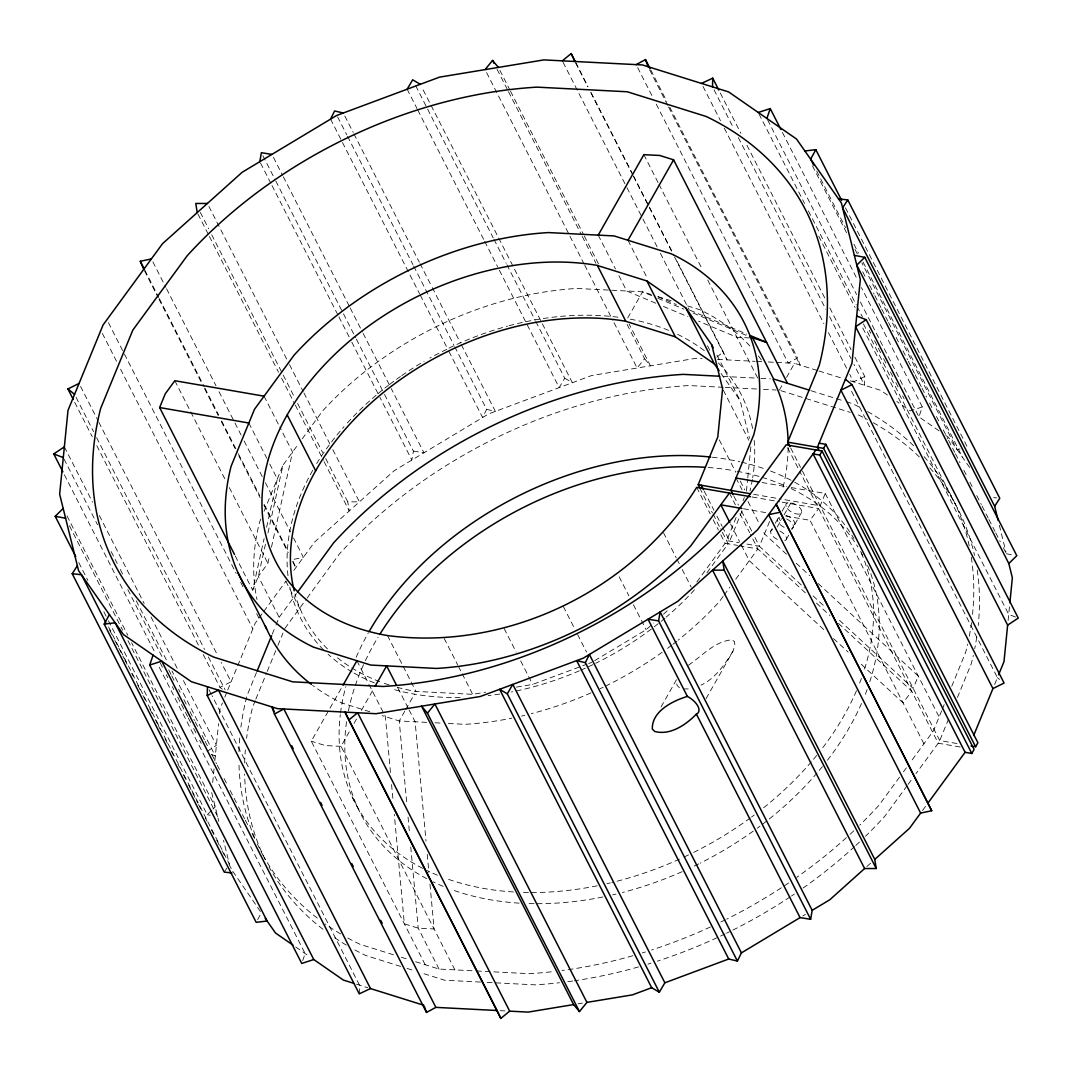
<?xml version="1.0" encoding="UTF-8"?>
<svg xmlns="http://www.w3.org/2000/svg" width="1072" height="1072" viewBox="0 0 1072 1072"><rect width="100%" height="100%" fill="white"/><g stroke="black" fill="none" stroke-linecap="round" stroke-linejoin="round"><path stroke-width="0.75" stroke-dasharray="5 3.75" d="M359.254 993.851L359.482 985.114L212.015 695.674M854.893 357.137L864.782 376.54L864.555 385.277L853.915 364.386M212.685 782.573L214.172 767.619M214.829 760.973L218.554 723.694M219.546 713.724L220.041 708.739L222.427 702.924M746.434 491.19L747.586 479.559M747.76 477.898L750.909 446.327M1008.095 620.514L1009.529 606.095M384.513 394.416L413.403 451.111L411.862 460.062L379.944 397.39M235.277 556.006L252.684 590.149L264.114 538.559M266.606 527.263L277.326 478.889L267.585 459.767M265.467 544.147L258.325 576.401L252.684 590.149M267.973 532.864L282.981 465.141L298.351 444.116M276.027 624.949L279.162 617.311L258.325 576.401L267.893 563.336L269.675 555.269M271.457 547.202L292.535 452.062L279.805 427.071M302.706 960.606L305.118 953.531L157.638 664.091M939.099 430.864L918.932 416.861L922.295 406.958L861.473 287.604M706.1 698.582L732.953 651.227L734.896 645.558L734.561 641.646L731.948 639.77C713.845 641.471 701.276 656.989 686.723 666.355M260.858 518.995L259.598 522.077A282.338 198.601 -27 0 0 256.972 599.436M264.034 511.277L282.981 465.141M224.812 697.122L226.607 692.753M256.476 672.546L247.016 695.607A388.211 273.065 -27 0 0 240.905 727.097M272.261 634.128L275.397 626.477M255.23 700.632L252.711 706.783A388.211 273.065 -27 0 0 246.6 738.273M255.873 699.091L266.593 672.975M267.223 671.434L277.326 646.845M277.956 645.304L282.981 633.07M736.156 517.481L726.669 540.583L739.064 542.727M743.11 500.544L744.37 497.475M742.105 510.821L729.67 541.105L722.917 527.866M769.562 521.541L759.405 546.251L804.576 588.019M791.176 487.559L825.239 493.468L820.16 505.85L779.599 498.815M941.658 710.843L933.484 730.742L910.262 762.487M942.288 709.302L944.807 703.152M951.748 686.254L965.631 652.446A388.211 273.065 -27 0 0 967.627 644.178M948.613 718.937L939.179 741.918L915.957 773.662M957.443 697.43L971.326 663.622A388.211 273.065 -27 0 0 973.322 655.354M994.628 684.472L997.429 677.638L849.949 388.198M227.733 690.02L255.123 623.328L262.828 612.795M454.716 346.685L486.648 409.343L482.614 417.517L448.404 350.383M257.655 919.615L260.63 914.202M425.169 964.706L311.282 741.194L329.198 709.584M330.015 708.15L342.236 686.589M454.903 969.865L341.017 746.353L350.799 729.107M354.055 723.359L357.311 717.61M361.385 710.428L373.605 688.881M404.854 711.071L399.24 720.96L406.824 803.839M405.645 709.664L414.449 694.133M779.304 390.168L782.506 384.513M786.513 377.465L794.513 363.341L817.36 370.497M661.062 706.904L676.754 679.246M770.714 531.31L772.229 528.617M775.27 523.257L777.548 519.237M782.118 511.183L785.923 504.483M777.24 526.942L782.573 517.562M784.088 514.868L790.935 502.808M786.433 539.122L788.711 535.102M791.752 529.742L793.28 527.049M794.794 524.369L801.642 512.309M732.953 651.227C724.886 664.345 715.413 678.496 700.967 685.115M535.812 321.479L564.703 378.175L559.195 387.608L498.373 268.255M224.249 872.099L226.822 868.106M302.224 438.823L322.578 411.005A282.338 198.601 -27 0 1 576.843 288.448L610.089 290.15M263.792 611.469L286.103 580.97M293.862 570.371L314.511 542.137L394.188 470.688L488.698 413.859L591.623 375.535L695.929 358.303L702.08 358.611M279.162 617.311L296.529 593.566M284.857 628.487L306.136 599.409M307.101 598.069L339.301 554.05A388.211 273.065 -27 0 1 688.934 385.545L723.707 387.314M696.84 581.962L725.141 543.263L719.151 531.498M706.971 572.729L728.143 543.785L720.679 528.818M723.118 596.461L719.245 601.767A282.338 198.601 -27 0 1 678.134 640.172M724.096 595.134L729.898 587.188M735.714 579.242L757.891 548.944L750.4 534.231M923.917 743.807L810.03 520.295L818.646 508.53L781.327 502.058M899.529 777.16L879.04 805.166A388.211 273.065 -27 0 1 859.771 825.092M903.428 771.813L906.363 767.82M907.18 785.655L884.735 816.341A388.211 273.065 -27 0 1 865.466 836.267M908.145 784.329L912.058 778.996M922.536 810.472L926.342 805.273M627.093 324.401L644.58 358.705L637.116 368.018L613.546 321.761M108.419 620.728L207.244 814.693L211.8 810.218M212.939 809.092L215.231 806.854L131.601 642.744M594.665 660.66L646.148 629.706L653.572 623.046M663.488 614.176L668.432 609.727M866.859 866.524L871.389 862.464M716.9 357.137L723.238 351.884L675.333 257.923M207.11 751.432L216.397 745.295L182.186 678.147M802.767 915.997L805.461 914.376M669.839 107.321L797.555 357.981L788.175 363.019L655.89 103.421M203.224 654.523L219.948 687.34L231.096 681.832L221.207 662.429M864.782 376.54L853.526 381.82L849.721 374.369M516.436 687.098L532.637 684.418L587.134 664.117M588.702 663.541L591.811 662.389M922.295 406.958L910.262 410.857L896.808 401.518M397.189 687.299A243.612 171.359 -27 0 0 415.588 691.386L472.672 694.334L485.643 692.19M578.049 1003.848L582.485 1003.111M960.056 448.994L956.921 449.369L861.888 262.868M683.266 688.961L688.385 688.907M325.727 458.575L347.757 501.843L359.401 501.83L332.802 449.61M611.75 290.231L642.57 291.812L654.898 295.671M749.596 337.921L736.906 337.278L698.636 321.211M717.53 359.401L755.103 361.331M756.752 361.411L761.71 361.666M768.329 362.001L774.935 362.336M776.597 362.43L794.513 363.341M722.97 376.393L757.743 378.175L707.399 279.377M760.919 378.336L770.446 378.831M725.355 387.407L760.128 389.176M763.438 389.35L776.141 390.007M426.75 722.367L399.24 720.96L382.262 715.64M435.058 722.783L441.704 723.131M448.351 723.466L464.967 724.324A282.338 198.601 -27 0 0 511.8 718.16M341.017 746.353L325.151 745.536L311.282 741.194M415.641 961.731L439.038 969.061L474.775 970.884M476.437 970.964L529.407 973.684A388.211 273.065 -27 0 0 553.795 971.54M480.47 982.059L444.733 980.237L421.336 972.907M487.09 982.394L535.102 984.86A388.211 273.065 -27 0 0 559.49 982.729M500.209 1010.668L504.939 1010.909M993.623 497.596L996.705 497.944M413.403 451.111L423.963 452.786L391.267 388.627M761.978 482.507L784.691 486.433M753.643 494.313L777.977 498.534M752.129 496.993L779.706 501.776M743.526 508.758L766.239 512.697M785.696 516.074L810.03 520.295M746.889 544.08L759.405 546.251L754.165 535.96M725.141 543.263L737.536 545.407M739.104 545.688L757.891 548.944L805.487 592.95M956.961 743.526L939.742 740.538L801.293 468.812M960.137 747.023L938.228 743.218L799.766 471.492M1006.394 553.755L1012.343 554.867M207.244 814.693L210.219 815.243M486.648 409.343L495.331 411.393L461.121 344.259M658.007 296.649L672.01 301.031M687.567 305.909L700.016 309.808A282.338 198.601 -27 0 1 752.062 348.36M818.941 370.992L842.525 378.376M850.377 380.841L880.675 390.329L888.742 395.916M811.303 390.798L844.656 401.236M846.237 401.732L852.588 403.715A388.211 273.065 -27 0 1 861.687 408.325M780.845 390.65L850.351 412.412M369.813 711.741L341.807 702.964A282.338 198.601 -27 0 1 312.689 685.41M393.411 954.763L360.058 944.325A388.211 273.065 -27 0 1 346.497 937.303M401.343 957.256L409.29 959.735M400.687 966.435L365.753 955.5A388.211 273.065 -27 0 1 353.666 949.296M407.038 968.431L413.39 970.415M356.561 984.203L367.75 987.714M1015.519 617.043L1008.712 614.403L861.231 324.963M211.238 754.407L215.338 755.988L172.002 670.951M657.98 296.797L676.338 304.515M690.113 310.29L746.742 334.075M651.763 295.671L642.57 291.812L627.361 318.639A247.042 173.771 -27 0 1 668.968 330.511M657.886 298.244L683.896 309.165M693.088 313.024L748.176 336.152M655.783 303.215L626.705 291.008L618.464 274.821M663.434 306.431L687.929 316.709M564.703 378.175L572.368 382.704L421.832 87.288M945.826 435.527L948.519 437.403L970.361 468.504M295.698 946.991L309.446 956.532M997.429 677.638L999.653 679.447M219.948 687.34L222.172 689.149M786.459 554.197L764.483 533.883L762.246 529.474M796.228 563.229L809.655 575.637M818.204 583.543L918.289 676.084L913.21 688.452L837.527 618.49M813.112 595.911L825.319 607.194M816.475 603.107L829.902 615.529M838.451 623.422L911.682 691.145L903.08 702.91L859.141 662.282M823.738 629.545L749.288 560.696L740.296 543.062M833.507 638.577L848.153 652.111M679.42 687.755L677.102 685.37L676.472 681.966M644.58 358.705L650.436 365.807L629.143 324.039M721.067 373.458L740.189 400.687L749.516 438.381M260.416 911.481L231.981 870.169M845.486 207.861L967.882 448.069M816.703 171.091L845.594 227.787M853.955 244.202L858.525 253.153M863.081 262.104L962.669 457.556M812.482 165.892L846.692 233.026M855.054 249.441L857.332 253.917M862.719 271.765L866.511 279.229M869.553 285.192L874.122 294.143M874.873 295.644L880.956 307.57M881.72 309.071L887.804 321.01M888.567 322.498L893.123 331.449M896.165 337.412L899.971 344.876M902.999 350.839L907.569 359.79M908.332 361.291L914.403 373.23M915.166 374.718L921.25 386.657M922.014 388.144L926.57 397.096M929.612 403.059L933.417 410.522M936.459 416.485L940.251 423.949M943.293 429.912L947.862 438.877M948.613 440.364L954.696 452.304M955.46 453.791L960.016 462.742M963.822 470.206L966.864 476.169M969.905 482.132L973.698 489.596M976.739 495.572L981.309 504.523M982.059 506.011L988.143 517.95M988.907 519.438L994.99 531.377M995.754 532.864L1000.31 541.816M1003.352 547.779L1005.63 552.254M782.413 132.432L857.68 280.14M767.646 119.957L856.595 294.519M860.387 301.982L918.932 416.861M758.989 113.954L804.59 203.466M808.395 210.929L856.287 304.93M857.051 306.418L862.37 316.856M869.218 330.283L870.732 333.271M874.538 340.735L877.579 346.698M878.33 348.199L880.621 352.675M883.65 358.638L887.455 366.101M890.497 372.064L892.775 376.54M895.817 382.503L898.095 386.979M902.664 395.93L904.178 398.918M818.713 236.148L855.108 307.57M863.442 323.945L955.956 505.502M720.344 93.063L740.873 133.343M746.956 145.283L825.252 298.954M829.808 307.905L851.101 349.686M714.032 89.86L733.797 128.653M738.353 137.605L825.788 309.178M829.581 316.642L850.873 358.423M703.004 86.417L720.491 120.734M724.297 128.184L823.886 323.637M828.442 332.588L846.692 368.393M650.838 70.028L666.811 101.358M649.552 69.667L667.789 105.471M668.553 106.972L800.06 365.083L797.555 357.981M637.652 67.603L652.848 97.445M860.602 551.464L862.732 555.658M825.239 493.468L939.126 716.98M643.857 154.663L658.235 182.87M658.985 184.357L702.106 268.978M790.721 448.069L800.529 467.325M787.692 447.788L799.015 470.005M575.731 62.551L587.898 86.417M590.94 92.38L632.761 174.401M633.512 175.902L648.721 205.73M649.485 207.218L672.291 251.96M575.704 62.98L587.871 86.859M590.913 92.822L632.721 174.883M633.485 176.371L648.681 206.213M649.444 207.7L673.779 255.444M674.529 256.945L726.99 359.884L723.238 351.884M716.967 355.1L740.189 400.687M563.095 62.337L626.182 186.166M626.946 187.667L642.155 217.509M642.919 218.996L657.35 247.337M660.392 253.314L689.283 310.009M707.533 345.814L709.811 350.289M723.345 390.262L748.819 440.257M627.978 240.275L647.448 278.506M719.299 439.909L735.781 472.27M740.27 481.087L744.772 489.904M736.022 478.005L742.012 489.77M748.001 501.535L759.244 523.592M733.931 496.256L738.434 505.086M741.422 510.969L753.415 534.486M598.23 235.13L615.462 268.951M729.416 493.053L735.405 504.818M739.908 513.649L749.65 532.757M499.914 70.404L509.79 89.793M510.553 91.294L583.53 234.513M584.294 236.014L598.739 264.355M730.555 523.94L739.546 541.588M497.1 69.372L507.739 90.249M508.503 91.736L581.48 234.915M582.243 236.416L595.925 263.256M704.197 491.097L713.939 510.218M716.927 516.101L722.18 526.392M699.668 487.907L712.411 512.898M713.175 514.118L719.902 527.612M486.594 72.601L583.892 263.578M584.655 265.065L612.782 320.273M696.679 487.385L710.16 513.85M713.161 519.732L718.401 530.024M663.488 532.757L676.218 557.762M676.968 559.222L679.219 563.631M682.207 569.513L691.199 587.161M415.708 85.747L493.241 237.93M494.004 239.431L506.172 263.297M506.922 264.784L535.049 319.992M407.146 89.217L417.035 108.607M417.799 110.094L483.928 239.9M484.691 241.388L497.622 266.754M619.174 576.776L628.916 595.885M633.418 604.715L646.148 629.706M344.809 115.99L353.17 132.392M353.934 133.893L419.299 262.198M420.063 263.685L431.467 286.063M432.23 287.564L460.357 342.759M337.64 116.915L346.765 134.817M347.529 136.305L412.908 264.623M413.658 266.111L453.952 345.184M330.578 119.126L419.514 293.688M420.278 295.175L447.64 348.896A247.042 173.771 -27 0 0 429.899 358.035M563.336 606.497L574.579 628.567M577.58 634.436L586.572 652.084M273.44 157.37L282.566 175.285M283.33 176.773L349.459 306.579M350.222 308.066L362.39 331.931M363.14 333.432L390.516 387.139M504.162 628.54L516.155 652.071M520.657 660.888L532.637 684.418M262.881 155.695L275.048 179.56M275.812 181.061L342.705 312.354M343.469 313.841L355.623 337.72M356.386 339.208L383.749 392.915M260.59 163.158L271.229 184.049M271.993 185.536L338.122 315.342M338.886 316.83L351.053 340.695M351.817 342.196L379.18 395.903M444.197 638.456L457.69 664.921M458.427 666.395L461.429 672.278M462.179 673.739L472.672 694.334M208.919 206.44L288.716 363.086M289.48 364.574L303.162 391.427M303.925 392.928L329.761 443.647M200.317 212.417L208.678 228.832M211.72 234.795L294.559 397.404M297.601 403.38L322.685 452.612M197.985 214.065L208.625 234.956M209.388 236.443L278.546 372.212M281.588 378.175L294.505 403.541M295.269 405.028L323.396 460.223M324.146 461.724L349.231 510.955L347.757 501.843M387.501 635.575L402.482 664.988M403.233 666.449L415.976 691.453M264.06 396.184L279.055 425.597M397.886 687.943L408.378 708.538M409.129 709.999L415.119 721.764L426.026 841.118M248.851 423.011L266.834 458.307M356.909 660.727L368.138 682.784M368.889 684.258L385.371 716.605L390.53 772.966M152.881 261.916L165.812 287.283M166.562 288.77L215.981 385.746M219.023 391.709L234.219 421.551M234.982 423.051L241.066 434.977M244.108 440.954L262.345 476.759M265.387 482.722L290.472 531.967M293.514 537.93L303.403 557.319L292.334 559.664L295.805 567.718L291.999 560.254M144.867 270.224L158.549 297.078M159.299 298.579L204.162 386.603M204.913 388.091L218.594 414.944M221.636 420.907L237.609 452.25M238.359 453.737L259.652 495.519M264.208 504.47L287.778 550.713M144.519 270.814L158.2 297.668M158.964 299.155L201.536 382.704M204.578 388.68L218.259 415.534M221.301 421.497L234.982 448.351M238.788 455.814L260.067 497.596M263.873 505.046L288.194 552.79M285.862 581.212L301.594 612.085M174.843 380.721L225.522 480.189M229.301 487.613L267.893 563.336M352.045 796.576L357.74 807.752M439.038 969.061L418.201 928.151L410.764 846.934M108.419 322.685L123.628 352.527M124.392 354.015L236.135 573.346M240.704 582.297L243.746 588.26M256.664 613.626L258.942 618.102M102.336 333.419L117.545 363.261M120.587 369.224L252.858 628.822M80.574 386.416L98.061 420.733M98.825 422.221L217.415 654.979M76.085 397.35L93.572 431.668M96.614 437.631L204.564 649.485M208.357 656.948L225.093 689.778M74.745 402.375L92.232 436.693M96.788 445.644L199.419 647.059M208.973 689.711L211.251 694.187M64.36 446.89L92.487 502.098M99.334 515.525L144.184 603.549M151.018 616.976L177.63 669.196M64.052 459.084L97.498 524.731M111.18 551.598L117.263 563.524M120.305 569.5L122.583 573.976M136.278 600.829L167.433 662M127.796 589.546L163.426 659.494M168.733 669.906L171.011 674.382M171.775 675.869L174.803 681.819M178.595 689.256L180.109 692.231M183.902 699.681L186.18 704.143M189.972 711.58L194.514 720.505M195.278 721.992L199.07 729.442M202.099 735.392L204.377 739.854M205.141 741.342L208.169 747.291M211.961 754.742L216.504 763.666M217.268 765.153L220.296 771.103M224.088 778.553L227.13 784.503M230.158 790.453L237.743 805.34M238.493 806.827L244.563 818.727M245.327 820.214L248.356 826.164M252.148 833.614L255.176 839.564M64.387 474.802L155.614 653.84M160.17 662.791L162.462 667.266M166.254 674.717L167.781 677.705M172.337 686.656L173.865 689.644M177.657 697.108L180.699 703.071M181.463 704.559L187.546 716.498M188.297 717.985L190.588 722.461M193.63 728.437L195.908 732.913M199.7 740.363L201.228 743.352M66.987 515.927L127.809 635.281M69.412 525.709L122.623 630.148M127.943 640.587L217.643 816.636M78.765 562.545L87.891 580.448M103.85 611.777L107.656 619.241M108.513 626.892L229.395 864.112L223.512 840.381M109.585 629.961L111.863 634.436M114.905 640.399L124.03 658.315M124.794 659.803L127.836 665.766M131.628 673.229L133.156 676.218M137.712 685.169L139.99 689.644M143.032 695.607L145.323 700.083M149.879 709.034L152.157 713.51M155.199 719.486L157.477 723.962M158.241 725.449L161.282 731.412M165.088 738.876L168.116 744.839M171.158 750.815L173.45 755.291M178.006 764.242L179.52 767.217M183.325 774.681L185.603 779.156M188.645 785.133L197.771 803.035M198.534 804.523L201.576 810.486M205.368 817.949L206.896 820.938M211.452 829.889L213.73 834.364M216.772 840.327L219.05 844.803M222.092 850.779L225.897 858.23M228.939 864.206L231.217 868.682M999.345 525.267L1006.005 552.174M211.68 792.543L218.822 821.393M427.246 854.371L428.907 872.608M429.979 884.212L434.066 928.968L418.201 928.151L404.332 923.809L394.322 814.412M408.043 817.092L409.558 833.668M391.588 784.57L393.102 801.146M788.134 447.6A282.338 198.601 -27 0 1 782.225 490.695M676.821 641.23A282.338 198.601 -27 0 1 672.841 644.339M671.514 645.357A282.338 198.601 -27 0 1 666.127 649.391M662.148 652.285A282.338 198.601 -27 0 1 604.621 686.549M603.121 687.273A282.338 198.601 -27 0 1 600.119 688.706M591.007 692.874A282.338 198.601 -27 0 1 531.297 713.684M524.824 715.292A282.338 198.601 -27 0 1 521.582 716.056M758.373 355.971A282.338 198.601 -27 0 1 761.321 359.924M786.111 515.404A8.817 4.288 29.6 0 1 794.379 521.756A8.817 4.288 29.6 0 1 791.618 526.191M780.496 520.657A8.817 4.288 29.6 0 1 779.022 517.776M718.374 362.993A247.042 173.771 -27 0 1 752.906 430.488M754.179 440.431A247.042 173.771 -27 0 1 752.691 477.777M752.41 479.439A247.042 173.771 -27 0 1 749.971 491.003M694.455 589.841A247.042 173.771 -27 0 1 666.261 617.043M664.988 618.115A247.042 173.771 -27 0 1 595.804 663.22M592.843 664.667A247.042 173.771 -27 0 1 586.893 667.467M585.392 668.151A247.042 173.771 -27 0 1 580.863 670.161M579.349 670.817A247.042 173.771 -27 0 1 511.357 692.003M499.74 694.053A247.042 173.771 -27 0 1 488.189 695.634M460.129 697.537A247.042 173.771 -27 0 1 391.374 688.787M374.329 682.864A247.042 173.771 -27 0 1 353.599 672.814M352.125 671.956A247.042 173.771 -27 0 1 328.099 654.242M323.449 649.766A247.042 173.771 -27 0 1 289.829 587.188M287.979 575.664A247.042 173.771 -27 0 1 312.716 470.3M316.696 463.546A247.042 173.771 -27 0 1 344.018 426.669M347.368 422.931A247.042 173.771 -27 0 1 376.835 394.657M378.108 393.585A247.042 173.771 -27 0 1 388.52 385.25M389.846 384.245A247.042 173.771 -27 0 1 393.839 381.257M396.466 379.341A247.042 173.771 -27 0 1 400.446 376.513M401.786 375.575A247.042 173.771 -27 0 1 424.123 361.331M448.967 348.105A247.042 173.771 -27 0 1 507.458 326.169M509.012 325.741A247.042 173.771 -27 0 1 621.144 317.647M677.625 334.37A247.042 173.771 -27 0 1 704.974 351.16M924.091 456.659A388.211 273.065 -27 0 1 969.209 545.876M971.299 557.346A388.211 273.065 -27 0 1 972.518 614.336M971.527 622.604A388.211 273.065 -27 0 1 969.021 637.545M853.781 830.84A388.211 273.065 -27 0 1 847.671 836.508M846.424 837.634A388.211 273.065 -27 0 1 796.724 877.338M788.59 882.953A388.211 273.065 -27 0 1 726.776 919.106M725.302 919.843A388.211 273.065 -27 0 1 720.853 922.027M710.401 926.972A388.211 273.065 -27 0 1 651.629 949.993M645.357 951.99A388.211 273.065 -27 0 1 642.222 952.954M632.828 955.728A388.211 273.065 -27 0 1 562.036 970.522M340.641 933.926A388.211 273.065 -27 0 1 325.218 923.943M317.258 918.074A388.211 273.065 -27 0 1 264.181 857.292M263.377 855.845A388.211 273.065 -27 0 1 257.387 844.039M254.747 838.116A388.211 273.065 -27 0 1 238.976 764.55M238.962 751.7A388.211 273.065 -27 0 1 239.82 737M867.623 411.581A388.211 273.065 -27 0 1 913.652 445.764M779.826 531.015A8.817 4.288 29.6 0 1 784.758 540.703M777.321 539.404A8.817 4.288 29.6 0 1 770.835 533.213A8.817 4.288 29.6 0 1 773.904 529.488M786.674 518.955A8.817 4.288 29.6 0 1 791.605 528.63M784.168 527.344A8.817 4.288 29.6 0 1 779.237 517.655M929.786 467.834A388.211 273.065 -27 0 1 974.542 555.43M977.249 570.17A388.211 273.065 -27 0 1 978.213 625.512M976.739 637.103A388.211 273.065 -27 0 1 974.716 648.721M859.476 842.016A388.211 273.065 -27 0 1 855.831 845.433M854.598 846.558A388.211 273.065 -27 0 1 802.419 888.514M794.285 894.128A388.211 273.065 -27 0 1 791.538 895.978M790.158 896.889A388.211 273.065 -27 0 1 726.548 933.203M725.061 933.926A388.211 273.065 -27 0 1 657.324 961.169M651.052 963.165A388.211 273.065 -27 0 1 647.917 964.13M638.523 966.904A388.211 273.065 -27 0 1 574.364 980.773M572.703 981.014A388.211 273.065 -27 0 1 566.083 981.925M346.336 945.102A388.211 273.065 -27 0 1 332.266 936.07M322.953 929.25A388.211 273.065 -27 0 1 269.072 867.02M265.226 859.677A388.211 273.065 -27 0 1 244.63 774.131M244.657 762.875A388.211 273.065 -27 0 1 245.367 749.824M858.283 414.891A388.211 273.065 -27 0 1 867.382 419.5M873.318 422.757A388.211 273.065 -27 0 1 919.347 456.94M389.109 684.914A243.612 171.359 -27 0 1 381.257 682.221M379.729 681.645A243.612 171.359 -27 0 1 335.683 656.345M327.429 648.868A243.612 171.359 -27 0 1 295.028 593.982M867.596 565.587A282.338 198.601 -27 0 1 869.767 681.792M867.114 689.551A282.338 198.601 -27 0 1 864.112 697.309M861.486 703.513A282.338 198.601 -27 0 1 826.552 761.375M822.398 766.601A282.338 198.601 -27 0 1 818.11 771.746M817.025 773.033A282.338 198.601 -27 0 1 761.281 825.185M759.941 826.204A282.338 198.601 -27 0 1 757.247 828.2M753.254 831.108A282.338 198.601 -27 0 1 700.217 863.148M698.716 863.898A282.338 198.601 -27 0 1 694.241 866.082M682.114 871.683A282.338 198.601 -27 0 1 622.403 892.494M615.931 894.102A282.338 198.601 -27 0 1 612.688 894.865M602.906 896.969A282.338 198.601 -27 0 1 535.812 903.696M534.137 903.683A282.338 198.601 -27 0 1 527.437 903.522M519.143 903.133A282.338 198.601 -27 0 1 450.843 889.331M443.178 886.356A282.338 198.601 -27 0 1 432.914 881.787M426.763 878.678A282.338 198.601 -27 0 1 346.913 719.218M348.413 710.883A282.338 198.601 -27 0 1 364.654 662.241M365.378 660.7A282.338 198.601 -27 0 1 378.054 637.17M708.19 467.499A282.338 198.601 -27 0 1 733.69 470.635M737.094 471.251A282.338 198.601 -27 0 1 760.463 476.866M762.085 477.348A282.338 198.601 -27 0 1 786.794 486.594M791.123 488.618A282.338 198.601 -27 0 1 857.895 546.921M861.258 552.938A282.338 198.601 -27 0 1 864.072 670.616M861.419 678.375A282.338 198.601 -27 0 1 859.047 684.579M856.474 690.783A282.338 198.601 -27 0 1 821.876 748.886M816.703 755.425A282.338 198.601 -27 0 1 812.415 760.571M811.33 761.857A282.338 198.601 -27 0 1 762.232 808.864M754.246 815.028A282.338 198.601 -27 0 1 751.552 817.025M750.226 818.003A282.338 198.601 -27 0 1 693.021 852.722M688.546 854.907A282.338 198.601 -27 0 1 681.001 858.444M679.474 859.141A282.338 198.601 -27 0 1 611.857 882.537M610.236 882.926A282.338 198.601 -27 0 1 606.993 883.69M597.225 885.794A282.338 198.601 -27 0 1 530.117 892.52M528.442 892.507A282.338 198.601 -27 0 1 521.742 892.346M513.448 891.958A282.338 198.601 -27 0 1 445.148 878.156M437.483 875.181A282.338 198.601 -27 0 1 427.219 870.611M422.596 868.307A282.338 198.601 -27 0 1 340.306 714.702M340.507 713.041A282.338 198.601 -27 0 1 345.814 686.656M356.185 657.257A282.338 198.601 -27 0 1 368.393 632.775M712.237 457.221A282.338 198.601 -27 0 1 739.868 461.818M741.556 462.193A282.338 198.601 -27 0 1 764.376 468.772M770.594 471.05A282.338 198.601 -27 0 1 793.106 481.355M794.607 482.172A282.338 198.601 -27 0 1 853.888 538.533M787.33 508.597A8.817 4.288 29.6 0 0 801.052 513.26A8.817 4.288 29.6 0 0 792.958 503.331A8.817 4.288 29.6 0 0 787.33 508.597"/><path stroke-width="1.5" d="M423.976 1005.308L370.51 988.572L359.254 993.851L207.218 695.46L207.445 686.723M712.518 86.886L712.746 78.149L701.49 83.428M1007.64 625.11L1018.253 618.088L866.216 319.697L855.603 326.705L1007.64 625.11L1003.995 661.652L998.622 674.73M1009.864 602.772L1012.357 577.848L1008.819 563.537L856.769 265.146L864.756 257.307L1016.792 555.711L1008.819 563.537M259.826 161.658L261.367 152.706L271.926 154.395M810.633 919.294L658.597 620.902L660.138 611.938L812.174 910.342L810.633 919.294L800.074 917.605L741.422 952.874L737.402 961.061L728.719 958.998L664.854 982.796L659.334 992.216L651.682 987.701L499.632 689.296L507.297 693.825L659.334 992.216M353.626 983.279L343.375 980.076L313.774 959.534L301.741 963.433L149.705 665.042L153.068 655.139M766.882 118.469L770.245 108.567L758.226 112.466M234.527 554.519L159.634 407.548L165.276 393.786L174.843 380.721L264.06 396.184M257.119 671.018L271.631 635.669M699.694 487.639L698.194 484.705L717.798 436.974L722.595 388.788L711.728 344.809L685.906 308.039L646.898 280.971L596.997 265.347A243.612 171.359 -27 0 0 287.175 414.918A243.612 171.359 -27 0 0 387.113 635.508L387.501 635.575C507.632 651.401 633.016 589.989 696.679 487.385L750.507 496.711M789.97 446.582L787.706 442.146L819.289 365.23A388.211 273.065 -27 0 0 706.247 116.5L627.267 91.763L536.898 87.14A388.211 273.065 -27 0 0 187.265 255.659L132.821 330.096L100.674 408.378A388.211 273.065 -27 0 0 213.717 657.109L292.696 681.832L383.066 686.469A388.211 273.065 -27 0 0 732.699 517.95L786.178 444.826L822.063 451.044L974.113 749.435L971.822 753.469L965.095 752.303L813.058 453.898L819.785 455.064L971.822 753.469M973.671 735.513L992.94 688.572L1004.089 683.052L852.052 384.66L845.393 379.247M330.578 119.126L334.598 110.952L343.281 113.002M737.402 961.061L585.352 662.657L589.386 654.483L741.422 952.874M109.411 614.618L115.16 622.792L267.116 921.036L256.168 922.322L104.198 624.092L109.411 614.618L78.564 570.639L59.643 494.152L68.005 410.348L103.086 324.937L162.475 243.746L242.138 172.297L336.662 115.468L439.574 77.13L543.893 59.898L642.476 64.95L728.625 91.924L796.483 138.998L841.386 202.97L860.32 279.457L851.959 363.261L817.44 447.292L818.968 450.28M841.681 200.397L815.832 149.678L810.633 159.152L813.675 165.128M343.053 685.155L356.909 660.727M598.23 235.13L643.857 154.663L659.722 155.467L673.591 159.822L787.478 383.334M375.24 686L386.644 665.886L396.385 685.008M627.978 240.275L673.591 159.822M819.785 455.064L822.063 451.044M825.869 444.344L977.905 742.735L975.627 746.755L823.591 448.364L825.869 444.344L819.142 443.178M407.146 89.217L412.666 79.784L420.318 84.299M507.297 693.825L512.805 684.392L664.854 982.796M231.954 872.983L224.249 872.099L72.213 573.708L77.345 565.721M838.505 198.843L847.751 199.901L842.605 207.888L994.655 506.292L998.179 520.523M994.655 506.292L999.787 498.292L847.751 199.901M297.507 592.226L333.606 542.874A388.211 273.065 -27 0 1 683.239 374.369L719.66 376.232M729.416 493.053L690.77 545.876A282.338 198.601 -27 0 1 436.505 668.446L370.778 665.069L313.332 647.086A282.338 198.601 -27 0 1 231.123 466.199L254.506 409.263L294.103 355.127A282.338 198.601 -27 0 1 548.382 232.57L614.109 235.934L671.541 253.917A282.338 198.601 -27 0 1 753.75 434.817L730.93 490.373L733.181 494.795M815.926 449.985L757.489 529.863L677.812 601.312L583.302 658.141L480.377 696.478L376.071 713.711L277.487 708.659L191.325 681.685L123.481 634.597L115.16 622.792L104.198 624.092M931.702 810.727L776.195 504.282L931.702 810.727L920.634 813.072L909.525 828.267L874.779 859.422L876.239 868.534L864.608 868.548L829.862 899.703L812.174 910.342M928.245 802.687L965.095 752.303M485.067 69.613L492.544 60.421L498.386 67.415M427.42 713.188L434.897 703.996L586.933 1002.387L579.456 1011.579L573.614 1004.585L421.577 706.193L427.42 713.188L579.456 1011.579M696.398 714.126C685.973 724.779 670.174 735.714 654.657 731.439L652.339 729.054C651.615 711.433 672.653 700.82 687.38 696.411L689.524 697.631A17.648 8.71 28.8 0 1 697.577 713.443L696.398 714.126L800.074 917.605M75.723 556.582L55.208 516.302L63.181 508.463M562.331 60.849L571.162 53.6L574.967 61.064M509.669 1011.151L500.838 1018.4L348.789 720.009L357.633 712.759L509.669 1011.151L528.107 1012.102L573.614 1004.585M62.873 471.814L53.747 453.912L64.36 446.89M636.125 64.628L645.518 59.59L650.074 68.541M435.875 1007.372L426.482 1012.41L274.445 714.019L283.825 708.981L435.875 1007.372L497.046 1010.507L500.838 1018.4M73.231 399.387L67.911 388.948L79.06 383.441M852.052 384.66L840.904 390.168L992.94 688.572M207.218 695.46L218.474 690.18L370.51 988.572M651.682 987.701L632.426 994.87L586.933 1002.387M149.705 665.042L161.738 661.143L313.774 959.534M143.755 269.327L140.298 261.273L151.366 258.928M779.666 512.336L768.597 514.681L920.634 813.072M804.884 150.964L815.832 149.678M207.392 203.452L195.761 203.466L197.221 212.578M876.239 868.534L724.203 570.143L712.558 570.157L864.608 868.548M72.213 573.708L81.459 574.753L105.793 622.497M658.597 620.902L648.037 619.214L687.38 696.411M787.706 442.146L823.591 448.364M736.022 478.005L758.735 481.944M698.194 484.705L750.4 493.75M159.634 407.548L248.851 423.011M741.904 508.476L720.813 504.818L729.804 522.466M971.018 745.965L975.627 746.755M854.357 255.364L864.756 257.307M55.208 516.302L65.606 518.245M585.352 662.657L576.669 660.607L728.719 958.998M719.151 370.724L714.367 363.917L675.36 336.849L625.472 321.225A243.612 171.359 -27 0 0 315.65 470.796A243.612 171.359 -27 0 0 294.21 590.833M749.717 336.796L766.641 342.424L749.81 335.362M809.722 390.288L773.609 378.992L752.772 338.082M856.662 316.012L866.216 319.697M53.747 453.912L63.288 457.597M293.004 945.129L275.517 933.002L265.199 918.302M67.911 388.948L74.571 394.362M770.245 108.567L780.898 129.457M712.746 78.149L718.83 90.075M711.728 344.809L713.215 347.757M685.906 308.039L714.367 363.917M646.898 280.971L675.36 336.849M597.372 265.441L625.847 321.319M492.544 60.421L494.058 63.409M701.195 485.227L703.446 489.636M874.779 859.422L722.742 561.031L724.203 570.143M287.216 414.931L315.691 470.809M140.298 261.273L144.104 268.737M497.046 1010.507L345.01 712.116L348.789 720.009M238.158 573.064L266.633 628.942M274.218 711.393L271.94 706.917L274.445 714.019M291.705 745.71L293.219 748.698M320.582 802.405L322.109 805.394M351.75 863.576L353.278 866.565M380.64 920.272L382.168 923.26M571.162 53.6L574.954 61.493M645.518 59.59L648.024 66.692M424.472 1006.729L426.482 1012.41M773.113 379.461A282.338 198.601 -27 0 1 788.148 444.371M311.362 684.405A282.338 198.601 -27 0 1 265.333 625.994M379.729 634.463A282.338 198.601 -27 0 1 704.894 467.271M369.17 631.421A282.338 198.601 -27 0 1 710.629 457.047"/></g></svg>
